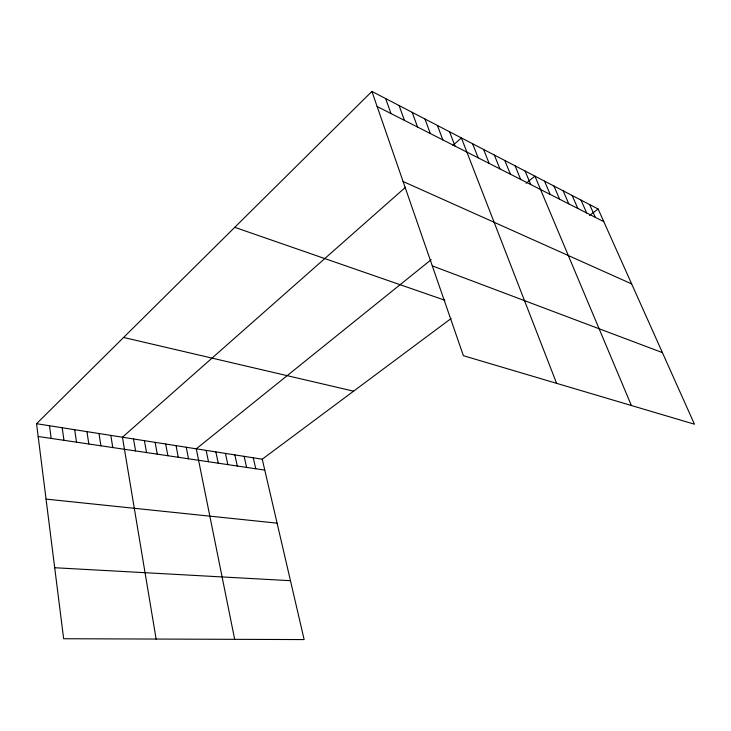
<?xml version="1.0" encoding="UTF-8"?>
<svg xmlns="http://www.w3.org/2000/svg" width="731" height="731" viewBox="0 0 731 731"><rect width="100%" height="100%" fill="white"/><g stroke="black" fill="none" stroke-linecap="round" stroke-linejoin="round"><path stroke-width="1.1" d="M451.118 318.506L262.246 459.205L304.142 639.579L63.643 638.73L36.55 423.706L371.905 91.421L598.132 208.993L694.45 424.208L463.399 355.705L371.905 91.421M405.614 187.191L122.442 437.211L156.123 639.058M452.964 145.378L461.398 137.931L556.593 383.336M431.18 259.688L196.274 448.825L234.678 639.333M526.082 183.271L534.928 176.144L631.392 405.513M589.506 215.417L598.132 208.993M54.697 567.731L290.463 580.697M46.053 499.109L277.095 523.149M38.158 436.489L264.777 470.097M36.55 423.706L262.246 459.205M123.594 337.457L353.576 391.167M234.742 227.323L444.877 300.24M432.295 265.883L662.414 352.616M403.083 181.498L631.666 283.911M377.123 106.507L603.797 221.657M589.652 204.589L595.317 217.345M580.999 200.084L586.664 212.949M572.163 195.497L577.828 208.463M563.153 190.809L568.8 203.876M553.943 186.03L559.59 199.197M544.54 181.142L550.178 194.409M525.114 171.045L530.733 184.532M515.081 165.827L520.682 179.433M504.819 160.5L510.412 174.216M494.339 155.045L499.903 168.87M483.602 149.471L489.158 163.415M472.628 143.769L478.156 157.823M449.547 131.772L455.02 146.072M437.403 125.458L442.84 139.886M424.958 118.998L430.358 133.545M412.193 112.364L417.556 127.048M399.108 105.556L404.426 120.377M385.685 98.584L390.957 113.533M253.255 457.789L255.759 468.763M244.127 456.354L246.594 467.401M234.852 454.892L237.292 466.022M225.431 453.412L227.844 464.624M215.864 451.913L218.249 463.198M206.151 450.378L208.49 461.754M186.241 447.253L188.516 458.785M176.043 445.645L178.273 457.268M165.672 444.019L167.865 455.724M155.136 442.356L157.284 454.161M144.418 440.674L146.529 452.562M133.517 438.956L135.582 450.936M110.82 435.384L112.784 447.555M98.996 433.529L100.905 445.791M86.952 431.637L88.817 444M74.699 429.709L76.499 442.173M62.217 427.745L63.953 440.318M49.498 425.744L51.179 438.417"/></g></svg>
